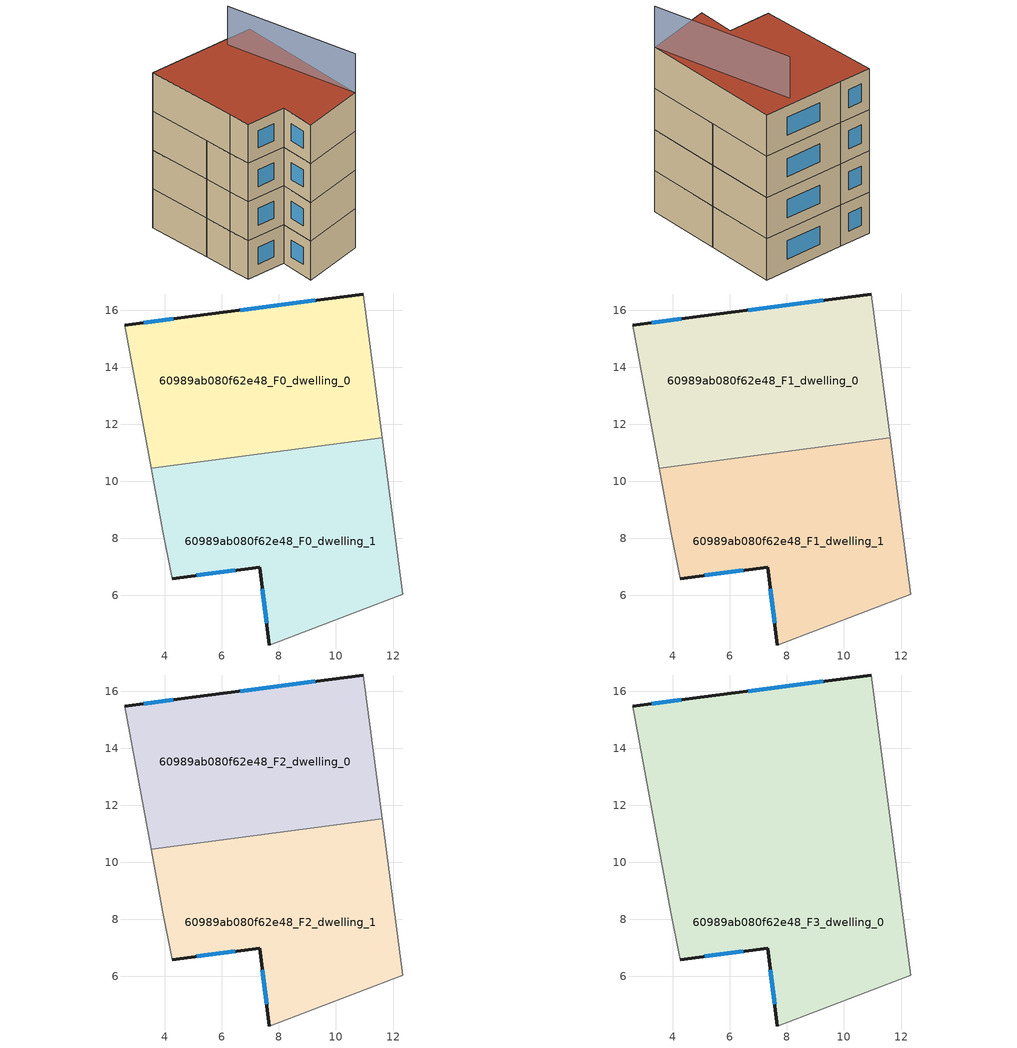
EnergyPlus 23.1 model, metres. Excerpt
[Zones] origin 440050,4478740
60989ab080f62e48_F0_dwelling_0
 floor ground (EU_floor_Construction): 10.96,16.57 11.62,11.52 3.52,10.46 2.6,15.48 4.96,15.78 z0
 wall outside (EU_wall_Construction): 10.96,16.57 4.96,15.78 2.6,15.48 z0:3
 wall adiabatic (EU_wall_Construction): 2.6,15.48 3.52,10.46 / 11.62,11.52 10.96,16.57 z0:3
 wall to 60989ab080f62e48_F0_dwelling_1 (EU_wall_Construction): 3.52,10.46 11.62,11.52 z0:3
 window (EU_Window_Construction): 4.3,15.7 3.26,15.56 / 9.27,16.35 6.64,16 z0.84:2.16
60989ab080f62e48_F0_dwelling_1
 floor ground (EU_floor_Construction): 11.62,11.52 12.34,6.04 7.66,4.26 7.32,6.99 4.26,6.58 3.93,8.25 3.52,10.46 z0
 wall outside (EU_wall_Construction): 4.26,6.58 7.32,6.99 7.66,4.26 z0:3
 wall adiabatic (EU_wall_Construction): 3.52,10.46 3.93,8.25 4.26,6.58 / 7.66,4.26 12.34,6.04 11.62,11.52 z0:3
 window (EU_Window_Construction): 5.12,6.7 6.46,6.88 / 7.42,6.23 7.57,5.03 z0.84:2.16
60989ab080f62e48_F1_dwelling_0
 floor to 60989ab080f62e48_F0_dwelling_0 (EU_floor_Construction): 10.96,16.57 11.62,11.52 3.52,10.46 2.6,15.48 4.96,15.78 z3
 wall outside (EU_wall_Construction): 10.96,16.57 4.96,15.78 2.6,15.48 z3:6
 wall adiabatic (EU_wall_Construction): 2.6,15.48 3.52,10.46 / 11.62,11.52 10.96,16.57 z3:6
 wall to 60989ab080f62e48_F1_dwelling_1 (EU_wall_Construction): 3.52,10.46 11.62,11.52 z3:6
 window (EU_Window_Construction): 4.3,15.7 3.26,15.56 / 9.27,16.35 6.64,16 z3.84:5.16
60989ab080f62e48_F1_dwelling_1
 floor to 60989ab080f62e48_F0_dwelling_1 (EU_floor_Construction): 11.62,11.52 12.33,6.04 7.66,4.26 7.32,6.99 4.26,6.58 3.93,8.25 3.52,10.46 z3
 wall outside (EU_wall_Construction): 4.26,6.58 7.32,6.99 7.66,4.26 z3:6
 wall adiabatic (EU_wall_Construction): 3.52,10.46 3.93,8.25 4.26,6.58 / 7.66,4.26 12.34,6.04 11.62,11.52 z3:6
 window (EU_Window_Construction): 5.12,6.7 6.46,6.88 / 7.42,6.23 7.57,5.03 z3.84:5.16
60989ab080f62e48_F2_dwelling_0
 floor to 60989ab080f62e48_F1_dwelling_0 (EU_floor_Construction): 10.96,16.57 11.62,11.52 3.52,10.46 2.6,15.48 4.96,15.78 z6
 wall outside (EU_wall_Construction): 10.96,16.57 4.96,15.78 2.6,15.48 z6:9
 wall adiabatic (EU_wall_Construction): 2.6,15.48 3.52,10.46 / 11.62,11.52 10.96,16.57 z6:9
 wall to 60989ab080f62e48_F2_dwelling_1 (EU_wall_Construction): 3.52,10.46 11.62,11.52 z6:9
 window (EU_Window_Construction): 4.3,15.7 3.26,15.56 / 9.27,16.35 6.64,16 z6.84:8.16
60989ab080f62e48_F2_dwelling_1
 floor to 60989ab080f62e48_F1_dwelling_1 (EU_floor_Construction): 11.62,11.52 12.33,6.04 7.66,4.26 7.32,6.99 4.26,6.58 3.93,8.25 3.52,10.46 z6
 wall outside (EU_wall_Construction): 4.26,6.58 7.32,6.99 7.66,4.26 z6:9
 wall adiabatic (EU_wall_Construction): 3.52,10.46 3.93,8.25 4.26,6.58 / 7.66,4.26 12.34,6.04 11.62,11.52 z6:9
 window (EU_Window_Construction): 5.12,6.7 6.46,6.88 / 7.42,6.23 7.57,5.03 z6.84:8.16
60989ab080f62e48_F3_dwelling_0
 floor to 60989ab080f62e48_F2_dwelling_0 (EU_floor_Construction): 10.96,16.57 11.62,11.52 3.52,10.46 2.6,15.48 4.96,15.78 z9
 floor to 60989ab080f62e48_F2_dwelling_1 (EU_floor_Construction): 11.62,11.52 12.33,6.04 7.66,4.26 7.32,6.99 4.26,6.58 3.93,8.25 3.52,10.46 z9
 wall outside (EU_wall_Construction): 4.26,6.58 7.32,6.99 7.66,4.26 / 10.96,16.57 4.96,15.78 2.6,15.48 z9:12
 wall adiabatic (EU_wall_Construction): 2.6,15.48 3.93,8.25 4.26,6.58 / 7.66,4.26 12.34,6.04 10.96,16.57 z9:12
 window (EU_Window_Construction): 7.42,6.23 7.57,5.03 / 5.12,6.7 6.46,6.88 / 4.3,15.7 3.26,15.56 / 9.27,16.35 6.64,16 z9.84:11.16
 roof outside (EU_roof_Construction): 12.34,6.04 10.96,16.57 4.96,15.78 2.6,15.48 3.93,8.25 4.26,6.58 7.32,6.99 7.66,4.26 z12
shading: 12.34,6.04 8.65,15.68 z0:15
[Building]
EU S2 Campaign: North Axis=0; Terrain=City; Solar Distribution=FullExterior
[Site:Location]
Madrid: Latitude=40.5; Longitude=-3.5; Time Zone=1; Elevation=609
[SizingPeriod:WeatherFileDays]
AnnualSizingPeriod: Begin Month=1; Begin Day of Month=1; End Month=12; End Day of Month=31; Day of Week for Start Day=Monday; Use Weather File Daylight Saving Period=No; Use Weather File Rain and Snow Indicators=No
[MATERIAL]
EU_InternalMass_Material: Roughness=MediumRough; Thickness=0.1; Conductivity=1; Density=1800; Specific Heat=900; Thermal Absorptance=0.9; Solar Absorptance=0.7; Visible Absorptance=0.7
[MATERIAL:NOMASS] Roughness=MediumRough; Thermal Absorptance=0.9; Solar Absorptance=0.7; Visible Absorptance=0.7
Name | Thermal Resistance
EU_wall_NoMass; EU_roof_NoMass | 2.16768
EU_floor_NoMass | 1.14339
[WINDOWMATERIAL:SIMPLEGLAZINGSYSTEM]
EU_Window_SimpleGlazing: UFactor=3.23888; Solar Heat Gain Coefficient=0.85; Visible Transmittance=0.85
[CONSTRUCTION]
EU_wall_Construction: EU_wall_NoMass
EU_roof_Construction: EU_roof_NoMass
EU_floor_Construction: EU_floor_NoMass
EU_InternalMass_Construction: EU_InternalMass_Material
EU_Window_Construction: EU_Window_SimpleGlazing
[ZONE] Type=1; Multiplier=1; Ceiling Height=autocalculate; Floor Area=autocalculate; Part of Total Floor Area=Yes
Name | Volume
60989ab080f62e48_F0_dwelling_0; 60989ab080f62e48_F1_dwelling_0; 60989ab080f62e48_F2_dwelling_0 | 126.698
60989ab080f62e48_F3_dwelling_0 | 253.398
60989ab080f62e48_F0_dwelling_1; 60989ab080f62e48_F1_dwelling_1; 60989ab080f62e48_F2_dwelling_1 | 126.704
[INTERNALMASS] Construction=EU_InternalMass_Construction
Name | Zone or ZoneList | Surface Area
60989ab080f62e48_F0_dwelling_0_EU_InternalMass | 60989ab080f62e48_F0_dwelling_0 | 42.2326
60989ab080f62e48_F0_dwelling_1_EU_InternalMass | 60989ab080f62e48_F0_dwelling_1 | 42.2347
60989ab080f62e48_F1_dwelling_0_EU_InternalMass | 60989ab080f62e48_F1_dwelling_0 | 42.2326
60989ab080f62e48_F1_dwelling_1_EU_InternalMass | 60989ab080f62e48_F1_dwelling_1 | 42.2347
60989ab080f62e48_F2_dwelling_0_EU_InternalMass | 60989ab080f62e48_F2_dwelling_0 | 42.2326
60989ab080f62e48_F2_dwelling_1_EU_InternalMass | 60989ab080f62e48_F2_dwelling_1 | 42.2347
60989ab080f62e48_F3_dwelling_0_EU_InternalMass | 60989ab080f62e48_F3_dwelling_0 | 84.4678
[OTHEREQUIPMENT] Fuel Type=Electricity; Design Level Calculation Method=Watts/Area; Power per Zone Floor Area=1; Fraction Latent=0; Fraction Radiant=0; Fraction Lost=0; Carbon Dioxide Generation Rate=0; EndUse Subcategory=EU_Step8_InternalGains
Name | Zone or ZoneList or Space or SpaceList | Schedule
EU_Step8_InternalGain_60989ab080f62e48_F0_dwelling_0_f000 | 60989ab080f62e48_F0_dwelling_0 | EU_Step8_GainSchedule_60989ab080f62e48_F0_dwelling_0_f000
EU_Step8_InternalGain_60989ab080f62e48_F0_dwelling_1_f000 | 60989ab080f62e48_F0_dwelling_1 | EU_Step8_GainSchedule_60989ab080f62e48_F0_dwelling_1_f000
EU_Step8_InternalGain_60989ab080f62e48_F1_dwelling_0_f000 | 60989ab080f62e48_F1_dwelling_0 | EU_Step8_GainSchedule_60989ab080f62e48_F1_dwelling_0_f000
EU_Step8_InternalGain_60989ab080f62e48_F1_dwelling_1_f000 | 60989ab080f62e48_F1_dwelling_1 | EU_Step8_GainSchedule_60989ab080f62e48_F1_dwelling_1_f000
EU_Step8_InternalGain_60989ab080f62e48_F2_dwelling_0_f000 | 60989ab080f62e48_F2_dwelling_0 | EU_Step8_GainSchedule_60989ab080f62e48_F2_dwelling_0_f000
EU_Step8_InternalGain_60989ab080f62e48_F2_dwelling_1_f000 | 60989ab080f62e48_F2_dwelling_1 | EU_Step8_GainSchedule_60989ab080f62e48_F2_dwelling_1_f000
EU_Step8_InternalGain_60989ab080f62e48_F3_dwelling_0_f000 | 60989ab080f62e48_F3_dwelling_0 | EU_Step8_GainSchedule_60989ab080f62e48_F3_dwelling_0_f000
[ZONEVENTILATION:DESIGNFLOWRATE] Schedule=EU_AlwaysOn; Design Flow Rate Calculation Method=AirChanges/Hour; Air Changes per Hour=0.480546; Ventilation Type=Natural; Fan Pressure Rise=0; Fan Total Efficiency=1; Constant Term Coefficient=1; Temperature Term Coefficient=0; Velocity Term Coefficient=0; Velocity Squared Term Coefficient=0; Minimum Indoor Temperature=-100; Maximum Indoor Temperature=100; Delta Temperature=-100; Minimum Outdoor Temperature=-100; Maximum Outdoor Temperature=100; Maximum Wind Speed=40
Name | Zone or ZoneList or Space or SpaceList
EU_ConstantAir_60989ab080f62e48_F0_dwelling_0 | 60989ab080f62e48_F0_dwelling_0
EU_ConstantAir_60989ab080f62e48_F0_dwelling_1 | 60989ab080f62e48_F0_dwelling_1
EU_ConstantAir_60989ab080f62e48_F1_dwelling_0 | 60989ab080f62e48_F1_dwelling_0
EU_ConstantAir_60989ab080f62e48_F1_dwelling_1 | 60989ab080f62e48_F1_dwelling_1
EU_ConstantAir_60989ab080f62e48_F2_dwelling_0 | 60989ab080f62e48_F2_dwelling_0
EU_ConstantAir_60989ab080f62e48_F2_dwelling_1 | 60989ab080f62e48_F2_dwelling_1
EU_ConstantAir_60989ab080f62e48_F3_dwelling_0 | 60989ab080f62e48_F3_dwelling_0
[HVACTEMPLATE:THERMOSTAT] Constant Heating Setpoint=20; Constant Cooling Setpoint=50
EU_HeatOnly_60989ab080f62e48_F0_dwelling_0; EU_HeatOnly_60989ab080f62e48_F0_dwelling_1; EU_HeatOnly_60989ab080f62e48_F1_dwelling_0; EU_HeatOnly_60989ab080f62e48_F1_dwelling_1; EU_HeatOnly_60989ab080f62e48_F2_dwelling_0; EU_HeatOnly_60989ab080f62e48_F2_dwelling_1; EU_HeatOnly_60989ab080f62e48_F3_dwelling_0
[HVACTEMPLATE:ZONE:IDEALLOADSAIRSYSTEM] System Availability Schedule=EU_AlwaysOn; Maximum Heating Supply Air Temperature=50; Minimum Cooling Supply Air Temperature=13; Maximum Heating Supply Air Humidity Ratio=0.0156; Minimum Cooling Supply Air Humidity Ratio=0.0077; Heating Limit=NoLimit; Cooling Limit=NoLimit; Heating Availability Schedule=EU_AlwaysOn; Cooling Availability Schedule=EU_CoolingOff; Dehumidification Control Type=ConstantSensibleHeatRatio; Cooling Sensible Heat Ratio=0.7; Dehumidification Setpoint=60; Humidification Control Type=None; Humidification Setpoint=30; Outdoor Air Method=None; Outdoor Air Flow Rate per Person=0.00944; Outdoor Air Flow Rate per Zone Floor Area=0; Outdoor Air Flow Rate per Zone=0; Demand Controlled Ventilation Type=None; Outdoor Air Economizer Type=NoEconomizer; Heat Recovery Type=None; Sensible Heat Recovery Effectiveness=0.7; Latent Heat Recovery Effectiveness=0.65
Name | Template Thermostat
60989ab080f62e48_F0_dwelling_0 | EU_HeatOnly_60989ab080f62e48_F0_dwelling_0
60989ab080f62e48_F0_dwelling_1 | EU_HeatOnly_60989ab080f62e48_F0_dwelling_1
60989ab080f62e48_F1_dwelling_0 | EU_HeatOnly_60989ab080f62e48_F1_dwelling_0
60989ab080f62e48_F1_dwelling_1 | EU_HeatOnly_60989ab080f62e48_F1_dwelling_1
60989ab080f62e48_F2_dwelling_0 | EU_HeatOnly_60989ab080f62e48_F2_dwelling_0
60989ab080f62e48_F2_dwelling_1 | EU_HeatOnly_60989ab080f62e48_F2_dwelling_1
60989ab080f62e48_F3_dwelling_0 | EU_HeatOnly_60989ab080f62e48_F3_dwelling_0
[SIZING:ZONE] Zone Cooling Design Supply Air Temperature Input Method=SupplyAirTemperature; Zone Cooling Design Supply Air Temperature=13; Zone Heating Design Supply Air Temperature Input Method=SupplyAirTemperature; Zone Heating Design Supply Air Temperature=50; Zone Cooling Design Supply Air Humidity Ratio=0.008; Zone Heating Design Supply Air Humidity Ratio=0.008; Cooling Design Air Flow Method=DesignDay; Cooling Design Air Flow Rate=0; Cooling Minimum Air Flow per Zone Floor Area=0.000762; Cooling Minimum Air Flow=0; Cooling Minimum Air Flow Fraction=0.2; Heating Design Air Flow Method=DesignDay; Heating Design Air Flow Rate=0; Heating Maximum Air Flow per Zone Floor Area=0.002032; Heating Maximum Air Flow=0.141576; Heating Maximum Air Flow Fraction=0.3; Account for Dedicated Outdoor Air System=No; Dedicated Outdoor Air System Control Strategy=NeutralSupplyAir; Dedicated Outdoor Air Low Setpoint Temperature for Design=autosize; Dedicated Outdoor Air High Setpoint Temperature for Design=autosize; Zone Load Sizing Method=Sensible Load Only No Latent Load; Zone Latent Cooling Design Supply Air Humidity Ratio Input Method=HumidityRatioDifference; Zone Cooling Design Supply Air Humidity Ratio Difference=0.005; Zone Latent Heating Design Supply Air Humidity Ratio Input Method=HumidityRatioDifference; Zone Humidification Design Supply Air Humidity Ratio Difference=0.005
60989ab080f62e48_F0_dwelling_0; 60989ab080f62e48_F0_dwelling_1; 60989ab080f62e48_F1_dwelling_0; 60989ab080f62e48_F1_dwelling_1; 60989ab080f62e48_F2_dwelling_0; 60989ab080f62e48_F2_dwelling_1; 60989ab080f62e48_F3_dwelling_0
[SCHEDULE:CONSTANT]
Name | Hourly Value
EU_AlwaysOn | 1
EU_CoolingOff | 0
[SCHEDULE:FILE] Column Number=1; Rows to Skip at Top=0; Number of Hours of Data=8760; Column Separator=Comma; Interpolate to Timestep=No; Minutes per Item=60; Adjust Schedule for Daylight Savings=Yes
Name | File
EU_Step8_GainSchedule_60989ab080f62e48_F0_dwelling_0_f000 | ../../schedules/60989ab080f62e48/60989ab080f62e48_F0_dwelling_0_f000_gain.csv
EU_Step8_GainSchedule_60989ab080f62e48_F0_dwelling_1_f000 | ../../schedules/60989ab080f62e48/60989ab080f62e48_F0_dwelling_1_f000_gain.csv
EU_Step8_GainSchedule_60989ab080f62e48_F1_dwelling_0_f000 | ../../schedules/60989ab080f62e48/60989ab080f62e48_F1_dwelling_0_f000_gain.csv
EU_Step8_GainSchedule_60989ab080f62e48_F1_dwelling_1_f000 | ../../schedules/60989ab080f62e48/60989ab080f62e48_F1_dwelling_1_f000_gain.csv
EU_Step8_GainSchedule_60989ab080f62e48_F2_dwelling_0_f000 | ../../schedules/60989ab080f62e48/60989ab080f62e48_F2_dwelling_0_f000_gain.csv
EU_Step8_GainSchedule_60989ab080f62e48_F2_dwelling_1_f000 | ../../schedules/60989ab080f62e48/60989ab080f62e48_F2_dwelling_1_f000_gain.csv
EU_Step8_GainSchedule_60989ab080f62e48_F3_dwelling_0_f000 | ../../schedules/60989ab080f62e48/60989ab080f62e48_F3_dwelling_0_f000_gain.csv
